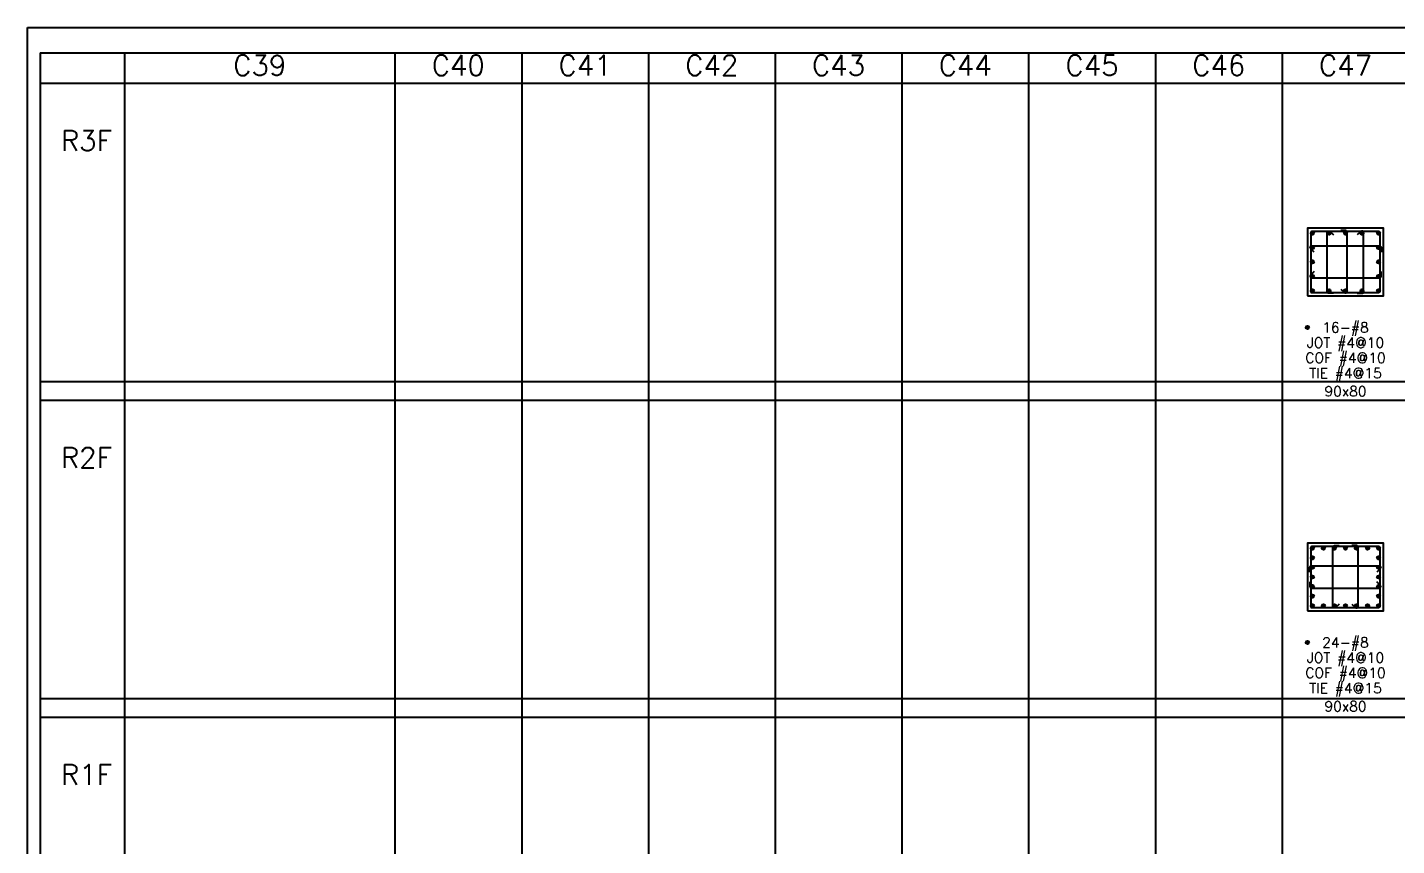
# Model space of a CAD drawing. Header units: millimetres. Extents: x 0 to 31920, y -6088 to 2522.
# Drawn here: x 0 to 1621, y -1968 to -1000 of the extents above; entities that cross this region are included whole.
import ezdxf
from ezdxf.enums import TextEntityAlignment as Align

# ---------------------------------------------------------------- set-up
doc = ezdxf.new("R2010")
doc.units = ezdxf.units.MM
doc.header["$MEASUREMENT"] = 0
for name, color, linetype in [('DwFm', 7, 'Continuous'), ('S-RC', 130, 'Continuous'), ('S-REINF', 6, 'Continuous'), ('S-REINFD', 201, 'Continuous'), ('S-STUD', 1, 'Continuous'), ('S-TEXT', 2, 'Continuous')]:
    doc.layers.add(name, color=color, linetype=linetype)
doc.styles.add('CS4', font='romans.shx', dxfattribs={"width": 0.8, "bigfont": 'lsp.shx'})

# ---------------------------------------------------------------- blocks, each defined once
blk = doc.blocks.new('繪圖範圍')
blk.add_lwpolyline([(0, 51.1), (79.8, 51.1), (79.8, 0), (0, 0)], close=True)

msp = doc.modelspace()

# ---------------------------------------------------------------- hatches: boundary and pattern name
at = {"layer": 'S-REINFD'}
h = msp.add_hatch(color=256, dxfattribs=at)
edge = h.paths.add_edge_path()
edge.add_arc((1520.9, -1243.4), 1.91, 0, 360)
h = msp.add_hatch(color=256, dxfattribs=at)
edge = h.paths.add_edge_path()
edge.add_arc((1540.5, -1243.4), 1.91, 0, 360)
h = msp.add_hatch(color=256, dxfattribs=at)
edge = h.paths.add_edge_path()
edge.add_arc((1560, -1243.4), 1.91, 0, 360)
h = msp.add_hatch(color=256, dxfattribs=at)
edge = h.paths.add_edge_path()
edge.add_arc((1579.5, -1243.4), 1.91, 0, 360)
h = msp.add_hatch(color=256, dxfattribs=at)
edge = h.paths.add_edge_path()
edge.add_arc((1599.1, -1243.4), 1.91, 0, 360)
h = msp.add_hatch(color=256, dxfattribs=at)
edge = h.paths.add_edge_path()
edge.add_arc((1520.9, -1260.5), 1.91, 0, 360)
h = msp.add_hatch(color=256, dxfattribs=at)
edge = h.paths.add_edge_path()
edge.add_arc((1599.1, -1260.5), 1.91, 0, 360)
h = msp.add_hatch(color=256, dxfattribs=at)
edge = h.paths.add_edge_path()
edge.add_arc((1520.9, -1277.5), 1.91, 0, 360)
h = msp.add_hatch(color=256, dxfattribs=at)
edge = h.paths.add_edge_path()
edge.add_arc((1599.1, -1277.5), 1.91, 0, 360)
h = msp.add_hatch(color=256, dxfattribs=at)
edge = h.paths.add_edge_path()
edge.add_arc((1520.9, -1294.6), 1.91, 0, 360)
h = msp.add_hatch(color=256, dxfattribs=at)
edge = h.paths.add_edge_path()
edge.add_arc((1599.1, -1294.6), 1.91, 0, 360)
h = msp.add_hatch(color=256, dxfattribs=at)
edge = h.paths.add_edge_path()
edge.add_arc((1520.9, -1311.6), 1.91, 0, 360)
h = msp.add_hatch(color=256, dxfattribs=at)
edge = h.paths.add_edge_path()
edge.add_arc((1540.5, -1311.6), 1.91, 0, 360)
h = msp.add_hatch(color=256, dxfattribs=at)
edge = h.paths.add_edge_path()
edge.add_arc((1560, -1311.6), 1.91, 0, 360)
h = msp.add_hatch(color=256, dxfattribs=at)
edge = h.paths.add_edge_path()
edge.add_arc((1579.5, -1311.6), 1.91, 0, 360)
h = msp.add_hatch(color=256, dxfattribs=at)
edge = h.paths.add_edge_path()
edge.add_arc((1599.1, -1311.6), 1.91, 0, 360)
h = msp.add_hatch(color=256, dxfattribs=at)
edge = h.paths.add_edge_path()
edge.add_arc((1515, -1355), 1.91, 0, 360)
h = msp.add_hatch(color=256, dxfattribs=at)
edge = h.paths.add_edge_path()
edge.add_arc((1520.9, -1616.1), 1.91, 0, 360)
h = msp.add_hatch(color=256, dxfattribs=at)
edge = h.paths.add_edge_path()
edge.add_arc((1533.9, -1616.1), 1.91, 0, 360)
h = msp.add_hatch(color=256, dxfattribs=at)
edge = h.paths.add_edge_path()
edge.add_arc((1547, -1616.1), 1.91, 0, 360)
h = msp.add_hatch(color=256, dxfattribs=at)
edge = h.paths.add_edge_path()
edge.add_arc((1560, -1616.1), 1.91, 0, 360)
h = msp.add_hatch(color=256, dxfattribs=at)
edge = h.paths.add_edge_path()
edge.add_arc((1573, -1616.1), 1.91, 0, 360)
h = msp.add_hatch(color=256, dxfattribs=at)
edge = h.paths.add_edge_path()
edge.add_arc((1586.1, -1616.1), 1.91, 0, 360)
h = msp.add_hatch(color=256, dxfattribs=at)
edge = h.paths.add_edge_path()
edge.add_arc((1599.1, -1616.1), 1.91, 0, 360)
h = msp.add_hatch(color=256, dxfattribs=at)
edge = h.paths.add_edge_path()
edge.add_arc((1520.9, -1627.5), 1.91, 0, 360)
h = msp.add_hatch(color=256, dxfattribs=at)
edge = h.paths.add_edge_path()
edge.add_arc((1599.1, -1627.5), 1.91, 0, 360)
h = msp.add_hatch(color=256, dxfattribs=at)
edge = h.paths.add_edge_path()
edge.add_arc((1520.9, -1638.8), 1.91, 0, 360)
h = msp.add_hatch(color=256, dxfattribs=at)
edge = h.paths.add_edge_path()
edge.add_arc((1520.9, -1650.2), 1.91, 0, 360)
h = msp.add_hatch(color=256, dxfattribs=at)
edge = h.paths.add_edge_path()
edge.add_arc((1599.1, -1638.8), 1.91, 0, 360)
h = msp.add_hatch(color=256, dxfattribs=at)
edge = h.paths.add_edge_path()
edge.add_arc((1599.1, -1650.2), 1.91, 0, 360)
h = msp.add_hatch(color=256, dxfattribs=at)
edge = h.paths.add_edge_path()
edge.add_arc((1520.9, -1661.6), 1.91, 0, 360)
h = msp.add_hatch(color=256, dxfattribs=at)
edge = h.paths.add_edge_path()
edge.add_arc((1599.1, -1661.6), 1.91, 0, 360)
h = msp.add_hatch(color=256, dxfattribs=at)
edge = h.paths.add_edge_path()
edge.add_arc((1520.9, -1672.9), 1.91, 0, 360)
h = msp.add_hatch(color=256, dxfattribs=at)
edge = h.paths.add_edge_path()
edge.add_arc((1520.9, -1684.3), 1.91, 0, 360)
h = msp.add_hatch(color=256, dxfattribs=at)
edge = h.paths.add_edge_path()
edge.add_arc((1533.9, -1684.3), 1.91, 0, 360)
h = msp.add_hatch(color=256, dxfattribs=at)
edge = h.paths.add_edge_path()
edge.add_arc((1547, -1684.3), 1.91, 0, 360)
h = msp.add_hatch(color=256, dxfattribs=at)
edge = h.paths.add_edge_path()
edge.add_arc((1560, -1684.3), 1.91, 0, 360)
h = msp.add_hatch(color=256, dxfattribs=at)
edge = h.paths.add_edge_path()
edge.add_arc((1573, -1684.3), 1.91, 0, 360)
h = msp.add_hatch(color=256, dxfattribs=at)
edge = h.paths.add_edge_path()
edge.add_arc((1586.1, -1684.3), 1.91, 0, 360)
h = msp.add_hatch(color=256, dxfattribs=at)
edge = h.paths.add_edge_path()
edge.add_arc((1599.1, -1672.9), 1.91, 0, 360)
h = msp.add_hatch(color=256, dxfattribs=at)
edge = h.paths.add_edge_path()
edge.add_arc((1599.1, -1684.3), 1.91, 0, 360)
h = msp.add_hatch(color=256, dxfattribs=at)
edge = h.paths.add_edge_path()
edge.add_arc((1515, -1727.7), 1.91, 0, 360)

# ---------------------------------------------------------------- linework, layer by layer
at = {"layer": 'S-RC'}
for points in [[(1515, -1317.5), (1605, -1317.5), (1605, -1237.5), (1515, -1237.5), (1515, -1317.5)], [(1515, -1690.2), (1605, -1690.2), (1605, -1610.2), (1515, -1610.2), (1515, -1690.2)]]:
    msp.add_lwpolyline(points, dxfattribs=at)
at = {"layer": 'S-REINF', "color": 2}
for points in [[(1519, -1313.5), (1599.1, -1313.5, 0.414214), (1601, -1311.6), (1601, -1243.4, 0.414214), (1599.1, -1241.5), (1520.9, -1241.5, 0.414214), (1519, -1243.4), (1519, -1313.5)], [(1546, -1314.6), (1540.4, -1314.6, -0.414214), (1538.5, -1312.7), (1538.5, -1242.7, -0.653352), (1541.7, -1241.4), (1546, -1245.3)], [(1554.4, -1309.7), (1558.7, -1313.7, 0.653352), (1561.9, -1312.3), (1561.9, -1242.3, 0.414214), (1560, -1240.4), (1554.4, -1240.4)], [(1574, -1314.6), (1579.6, -1314.6, 0.414214), (1581.5, -1312.7), (1581.5, -1242.7, 0.653352), (1578.3, -1241.4), (1574, -1245.3)], [(1522.8, -1266.1), (1518.8, -1261.7, -0.653352), (1520.2, -1258.6), (1600.2, -1258.6, -0.414214), (1602.1, -1260.5), (1602.1, -1266.1)], [(1522.8, -1289), (1518.8, -1293.3, 0.653352), (1520.2, -1296.5), (1600.2, -1296.5, 0.414214), (1602.1, -1294.6), (1602.1, -1289)], [(1519, -1686.2), (1599.1, -1686.2, 0.414214), (1601, -1684.3), (1601, -1616.1, 0.414214), (1599.1, -1614.2), (1520.9, -1614.2, 0.414214), (1519, -1616.1), (1519, -1686.2)], [(1552.6, -1682.4), (1548.3, -1686.4, -0.653352), (1545.1, -1685), (1545.1, -1615, -0.414214), (1547, -1613.1), (1552.6, -1613.1)], [(1567.4, -1682.4), (1571.7, -1686.4, 0.653352), (1574.9, -1685), (1574.9, -1615, 0.414214), (1573, -1613.1), (1567.4, -1613.1)], [(1517.9, -1644.4), (1517.9, -1638.8, -0.414214), (1519.8, -1636.9), (1599.8, -1636.9, -0.653352), (1601.2, -1640.1), (1597.2, -1644.4)], [(1517.9, -1656), (1517.9, -1661.6, 0.414214), (1519.8, -1663.5), (1599.8, -1663.5, 0.653352), (1601.2, -1660.3), (1597.2, -1656)]]:
    msp.add_lwpolyline(points, format="xyb", dxfattribs=at)
at = {"layer": 'S-REINFD'}
for centre in [(1520.9, -1243.4), (1540.5, -1243.4), (1560, -1243.4), (1579.5, -1243.4), (1599.1, -1243.4), (1520.9, -1260.5), (1599.1, -1260.5), (1520.9, -1277.5), (1599.1, -1277.5), (1520.9, -1294.6), (1599.1, -1294.6), (1520.9, -1311.6), (1540.5, -1311.6), (1560, -1311.6), (1579.5, -1311.6), (1599.1, -1311.6), (1515, -1355), (1520.9, -1616.1), (1533.9, -1616.1), (1547, -1616.1), (1560, -1616.1), (1573, -1616.1), (1586.1, -1616.1), (1599.1, -1616.1), (1520.9, -1627.5), (1599.1, -1627.5), (1520.9, -1638.8), (1520.9, -1650.2), (1599.1, -1638.8), (1599.1, -1650.2), (1520.9, -1661.6), (1599.1, -1661.6), (1520.9, -1672.9), (1520.9, -1684.3), (1533.9, -1684.3), (1547, -1684.3), (1560, -1684.3), (1573, -1684.3), (1586.1, -1684.3), (1599.1, -1672.9), (1599.1, -1684.3), (1515, -1727.7)]:
    msp.add_circle(centre, 1.91, dxfattribs=at)
at = {"layer": 'S-STUD'}
for p, q in [((15, -1030), (3135, -1030)), ((15, -1030), (15, -2941)), ((115, -1030), (115, -2941)), ((435, -1030), (435, -2941)), ((585, -1030), (585, -2941)), ((735, -1030), (735, -2941)), ((885, -1030), (885, -2941)), ((1035, -1030), (1035, -2941)), ((1185, -1030), (1185, -2941)), ((1335, -1030), (1335, -2941)), ((1485, -1030), (1485, -2941)), ((15, -1066), (3135, -1066)), ((15, -1419), (3135, -1419)), ((15, -1441), (3135, -1441)), ((15, -1794), (3135, -1794)), ((15, -1816), (3135, -1816))]:
    msp.add_line(p, q, dxfattribs=at)

# ---------------------------------------------------------------- block references
at = {"layer": 'DwFm', "xscale": 40, "yscale": 40, "zscale": 40}
msp.add_blockref('繪圖範圍', (0, -3044), dxfattribs=at)

# ---------------------------------------------------------------- texts
at = {"layer": 'S-TEXT', "style": 'CS4'}
for s, height, p in [('C39', 24, (275, -1057)), ('C40', 24, (510, -1057)), ('C41', 24, (660, -1057)), ('C42', 24, (810, -1057)), ('C43', 24, (960, -1057)), ('C44', 24, (1110, -1057)), ('C45', 24, (1260, -1057)), ('C46', 24, (1410, -1057)), ('C47', 24, (1560, -1057)), ('R3F', 24, (70, -1146)), ('16-#8', 12, (1560, -1361)), ('JOT #4@10', 12, (1560, -1379)), ('COF #4@10', 12, (1560, -1397)), ('TIE #4@15', 12, (1560, -1415)), ('90x80', 12, (1560, -1436.5)), ('R2F', 24, (70, -1521)), ('24-#8', 12, (1560, -1733.7)), ('JOT #4@10', 12, (1560, -1751.7)), ('COF #4@10', 12, (1560, -1769.7)), ('TIE #4@15', 12, (1560, -1787.7)), ('90x80', 12, (1560, -1809.2)), ('R1F', 24, (70, -1896))]:
    msp.add_text(s, height=height, dxfattribs=at).set_placement(p, align=Align.CENTER)

doc.saveas('drawing.dxf')
